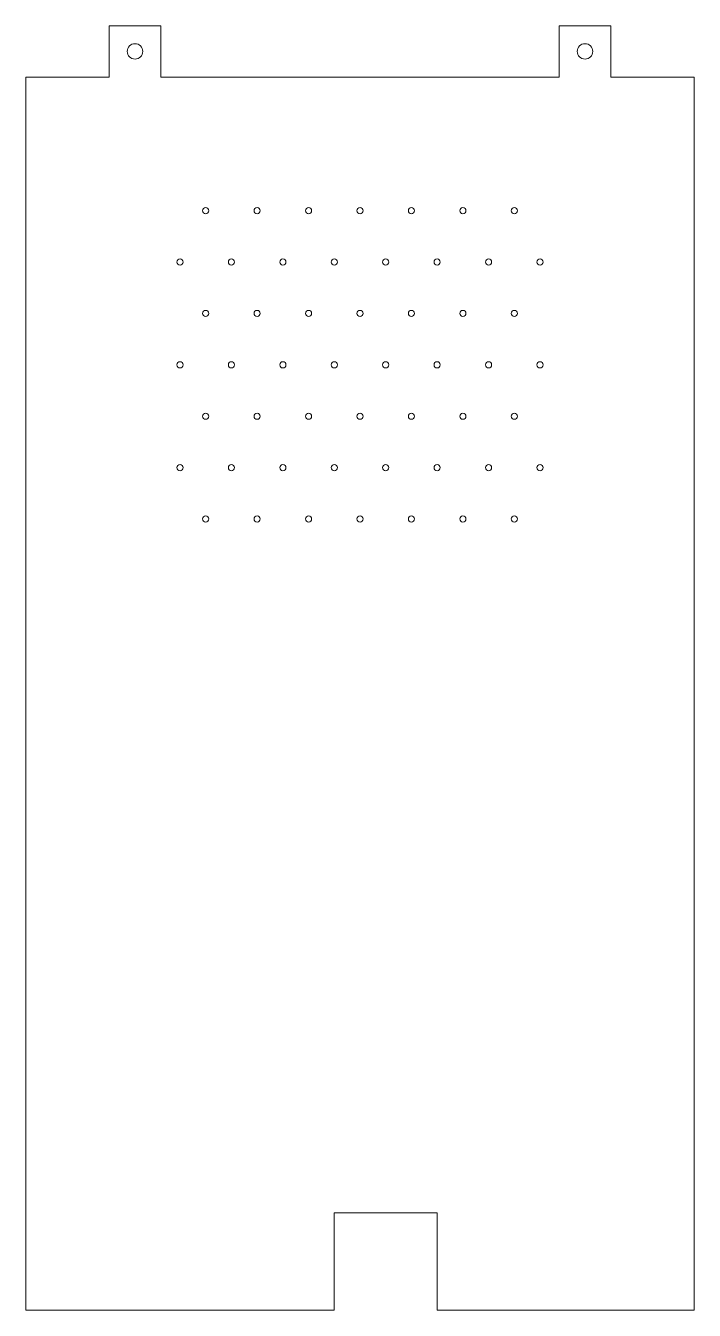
# Model space of a CAD drawing. Header units: millimetres. Extents: x 0 to 260, y -228 to 272.
import ezdxf

# ---------------------------------------------------------------- set-up
doc = ezdxf.new("R2010")
doc.units = ezdxf.units.MM
doc.layers.add('outer', color=178, linetype='Continuous', lineweight=0, true_color=0x000000)

msp = doc.modelspace()

# ---------------------------------------------------------------- linework, layer by layer
at = {"layer": 'outer'}
for p, q in [((32.5, 252), (32.5, 272)), ((32.5, 272), (52.5, 272)), ((52.5, 272), (52.5, 252)), ((207.5, 252), (207.5, 272)), ((207.5, 272), (227.5, 272)), ((227.5, 272), (227.5, 252)), ((0, 252), (0, 252)), ((0, 252), (32.5, 252)), ((0, -228), (0, 252)), ((32.5, 252), (32.5, 252)), ((52.5, 252), (207.5, 252)), ((227.5, 252), (227.5, 252)), ((227.5, 252), (260, 252)), ((260, 252), (260, 252)), ((260, -228), (260, 252)), ((120, -190), (160, -190)), ((120, -228), (120, -190)), ((160, -190), (160, -228)), ((0, -228), (120, -228)), ((160, -228), (260, -228))]:
    msp.add_line(p, q, dxfattribs=at)
for centre, radius in [((42.5, 262), 3), ((217.5, 262), 3), ((70, 200), 1.2), ((90, 200), 1.2), ((110, 200), 1.2), ((130, 200), 1.2), ((150, 200), 1.2), ((170, 200), 1.2), ((190, 200), 1.2), ((60, 180), 1.2), ((80, 180), 1.2), ((100, 180), 1.2), ((120, 180), 1.2), ((140, 180), 1.2), ((160, 180), 1.2), ((180, 180), 1.2), ((200, 180), 1.2), ((70, 160), 1.2), ((90, 160), 1.2), ((110, 160), 1.2), ((130, 160), 1.2), ((150, 160), 1.2), ((170, 160), 1.2), ((190, 160), 1.2), ((60, 140), 1.2), ((80, 140), 1.2), ((100, 140), 1.2), ((120, 140), 1.2), ((140, 140), 1.2), ((160, 140), 1.2), ((180, 140), 1.2), ((200, 140), 1.2), ((70, 120), 1.2), ((90, 120), 1.2), ((110, 120), 1.2), ((130, 120), 1.2), ((150, 120), 1.2), ((170, 120), 1.2), ((190, 120), 1.2), ((60, 100), 1.2), ((80, 100), 1.2), ((100, 100), 1.2), ((120, 100), 1.2), ((140, 100), 1.2), ((160, 100), 1.2), ((180, 100), 1.2), ((200, 100), 1.2), ((70, 80), 1.2), ((90, 80), 1.2), ((110, 80), 1.2), ((130, 80), 1.2), ((150, 80), 1.2), ((170, 80), 1.2), ((190, 80), 1.2)]:
    msp.add_circle(centre, radius, dxfattribs=at)

doc.saveas('drawing.dxf')
